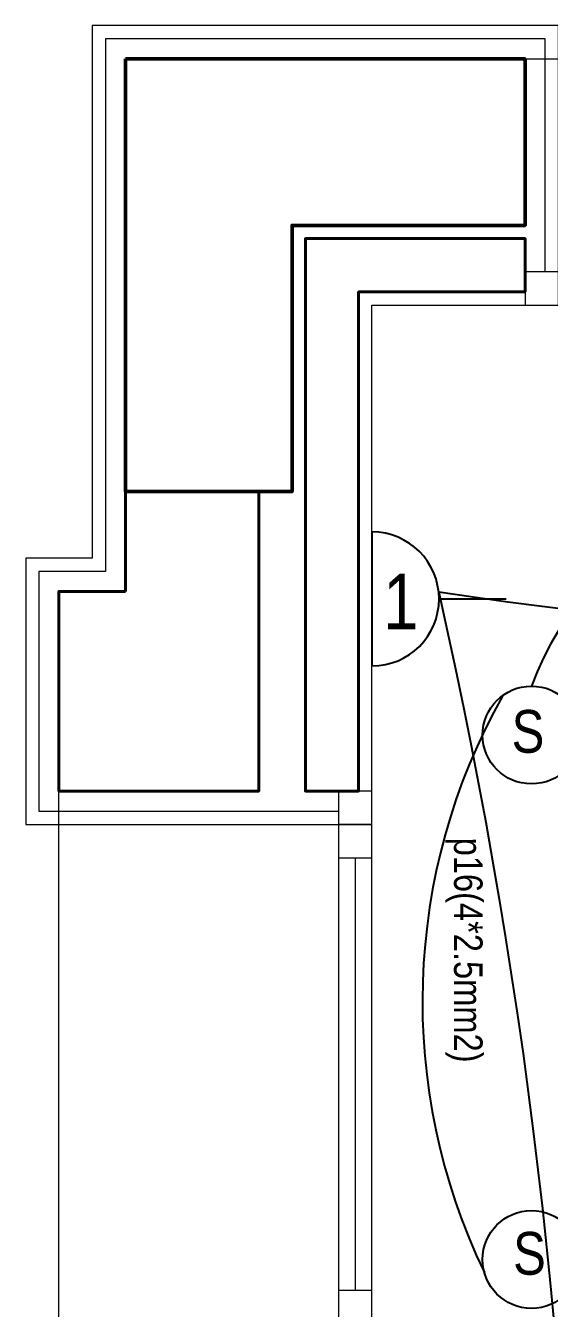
# Model space of a CAD drawing. Header units: inches. Extents: x 23642 to 146359, y -5490 to 33031.
# Drawn here: x 23642 to 24541, y 25730 to 27932 of the extents above; entities that cross this region are included whole.
import ezdxf

# ---------------------------------------------------------------- set-up
doc = ezdxf.new("R2010")
doc.units = ezdxf.units.IN
doc.header["$LTSCALE"] = 5
doc.header["$MEASUREMENT"] = 0
doc.linetypes.add('Hidden (½x)', pattern=[0.1875, 0.125, -0.0625])
for name, color, linetype, lineweight in [('00-glass', 140, 'Continuous', 15), ('00-marble', 105, 'Continuous', 20), ('00-PLASTER', 103, 'Continuous', 15), ('00-structure', 7, 'Continuous', 50), ('00-wall15-20', 30, 'Continuous', 40), ('_hidden', 253, 'Hidden (½x)', 9)]:
    doc.layers.add(name, color=color, linetype=linetype, lineweight=lineweight)
doc.layers.add('Lighting', color=3, linetype='Continuous')
doc.layers.add('Power', color=2, linetype='Continuous')
doc.styles.add('ROMANS', font='')
doc.styles.get('ROMANS').set_extended_font_data('Arial Narrow')

# ---------------------------------------------------------------- blocks, each defined once
blk = doc.blocks.new('A$C557123C3')
at = {"layer": 'Power'}
for p, q in [((230.3, 230.3), (0, 230.3)), ((115.1, 115.1), (115.1, 0))]:
    blk.add_line(p, q, dxfattribs=at)
blk.add_arc((115.1, 230.3), 115.1, 180, 0, dxfattribs=at)

msp = doc.modelspace()

# ---------------------------------------------------------------- linework, layer by layer
at = {"layer": '00-glass'}
for points in [[(24556.31428, 27509.1465), (24499.17142, 27509.1465), (24499.17142, 27452.00364), (24556.31428, 27452.00364)], [(24179.17142, 26560.57507), (24236.31428, 26560.57507), (24236.31428, 26617.71793), (24179.17142, 26617.71793)], [(24179.17142, 26560.57507), (24179.17142, 23132.00364), (24236.31428, 23132.00364), (24236.31428, 26560.57507), (24179.17142, 26560.57507)], [(24179.17142, 26560.57507), (24179.17142, 26503.43221), (24236.31428, 26503.43221), (24236.31428, 26560.57507)], [(24179.17142, 25760.57507), (24179.17142, 25703.43221), (24236.31428, 25703.43221), (24236.31428, 25760.57507)]]:
    msp.add_lwpolyline(points, close=True, dxfattribs=at)
msp.add_lwpolyline([(24207.74285, 26503.43221), (24207.74285, 25760.57507)], dxfattribs=at)
at = {"layer": '00-marble', "transparency": 33554687}
for points in [[(24556.31428, 27509.1465), (24556.31428, 27932.00364), (23756.31428, 27932.00364), (23756.31428, 27017.71793), (23642.02857, 27017.71793), (23642.02857, 26560.57507), (24179.17142, 26560.57507)], [(24533.45714, 27509.1465), (24533.45714, 27909.1465), (23779.17142, 27909.1465), (23779.17142, 26994.86078), (23664.88571, 26994.86078), (23664.88571, 26583.43221), (24179.17142, 26583.43221)]]:
    msp.add_lwpolyline(points, dxfattribs=at)
at = {"layer": '00-PLASTER', "transparency": 33554687}
msp.add_lwpolyline([(24236.31428, 26617.71793), (24236.31428, 27452.00364), (24499.17142, 27452.00364)], dxfattribs=at)
at = {"layer": '00-structure'}
msp.add_lwpolyline([(23813.45714, 27874.86078), (24213.45714, 27874.86078), (24499.17142, 27874.86078), (24499.17142, 27589.1465), (24099.17142, 27589.1465), (24099.17142, 27132.00364), (23813.45714, 27132.00364)], close=True, dxfattribs=at)
at = {"layer": '00-wall15-20'}
for points in [[(24499.17142, 27474.86078), (24213.45714, 27474.86078), (24213.45714, 26617.71793), (24122.02857, 26617.71793), (24122.02857, 27566.28935), (24499.17142, 27566.28935), (24499.17142, 27474.86078)], [(23813.45714, 26960.57507), (23813.45714, 27132.00364), (24042.02857, 27132.00364), (24042.02857, 26617.71793), (23699.17142, 26617.71793), (23699.17142, 26960.57507), (23813.45714, 26960.57507)]]:
    msp.add_lwpolyline(points, close=True, dxfattribs=at)
at = {"layer": '_hidden'}
for points in [[(24499.17142, 27874.86078), (26042.02857, 27874.86078)], [(23699.17142, 23074.86078), (23699.17142, 26617.71793)]]:
    msp.add_lwpolyline(points, dxfattribs=at)
at = {"layer": 'Lighting'}
for centre in [(24510.11923, 26714.04484), (24510.11923, 25813.61194)]:
    msp.add_circle(centre, 83.95532, dxfattribs=at)
for centre, radius, start, end in [((25013.98295, 26612.14083), 537.04967, 72.96730108, 159.75258324), ((25393.30578, 26256.36346), 1070.41582, 150.58834852, 205.74759152)]:
    msp.add_arc(centre, radius, start, end, dxfattribs=at)
at = {"layer": 'Power'}
msp.add_lwpolyline([(32475.46235, 25704.457, -0.1075069525), (32287.34702, 26879.72314, -0.1018476044), (28099.17142, 27336.866, -0.1254398621), (24350.87203, 26959.24244, -0.1115484218), (24351.45192, 22706.721)], format="xyb", dxfattribs=at)

# ---------------------------------------------------------------- block references
at = {"layer": 'Power', "rotation": 89.99999999999999}
msp.add_blockref('A$C557123C3', (24466.58974, 26832.56385), dxfattribs=at)

# ---------------------------------------------------------------- texts
at = {"layer": 'Lighting', "style": 'ROMANS'}
for p in [(24476.07125, 26683.62304), (24478.6175, 25787.42077)]:
    msp.add_text('S', height=73.38301, dxfattribs=at).set_placement(p)
msp.add_text('p16(4*2.5mm2)', height=48.9220092, rotation=270, dxfattribs=at).set_placement((24377.17271, 26537.84065))
at = {"layer": 'Power', "style": 'ROMANS'}
msp.add_text('1', height=95.18654, dxfattribs=at).set_placement((24255.56718, 26895.69852))

doc.saveas('drawing.dxf')
